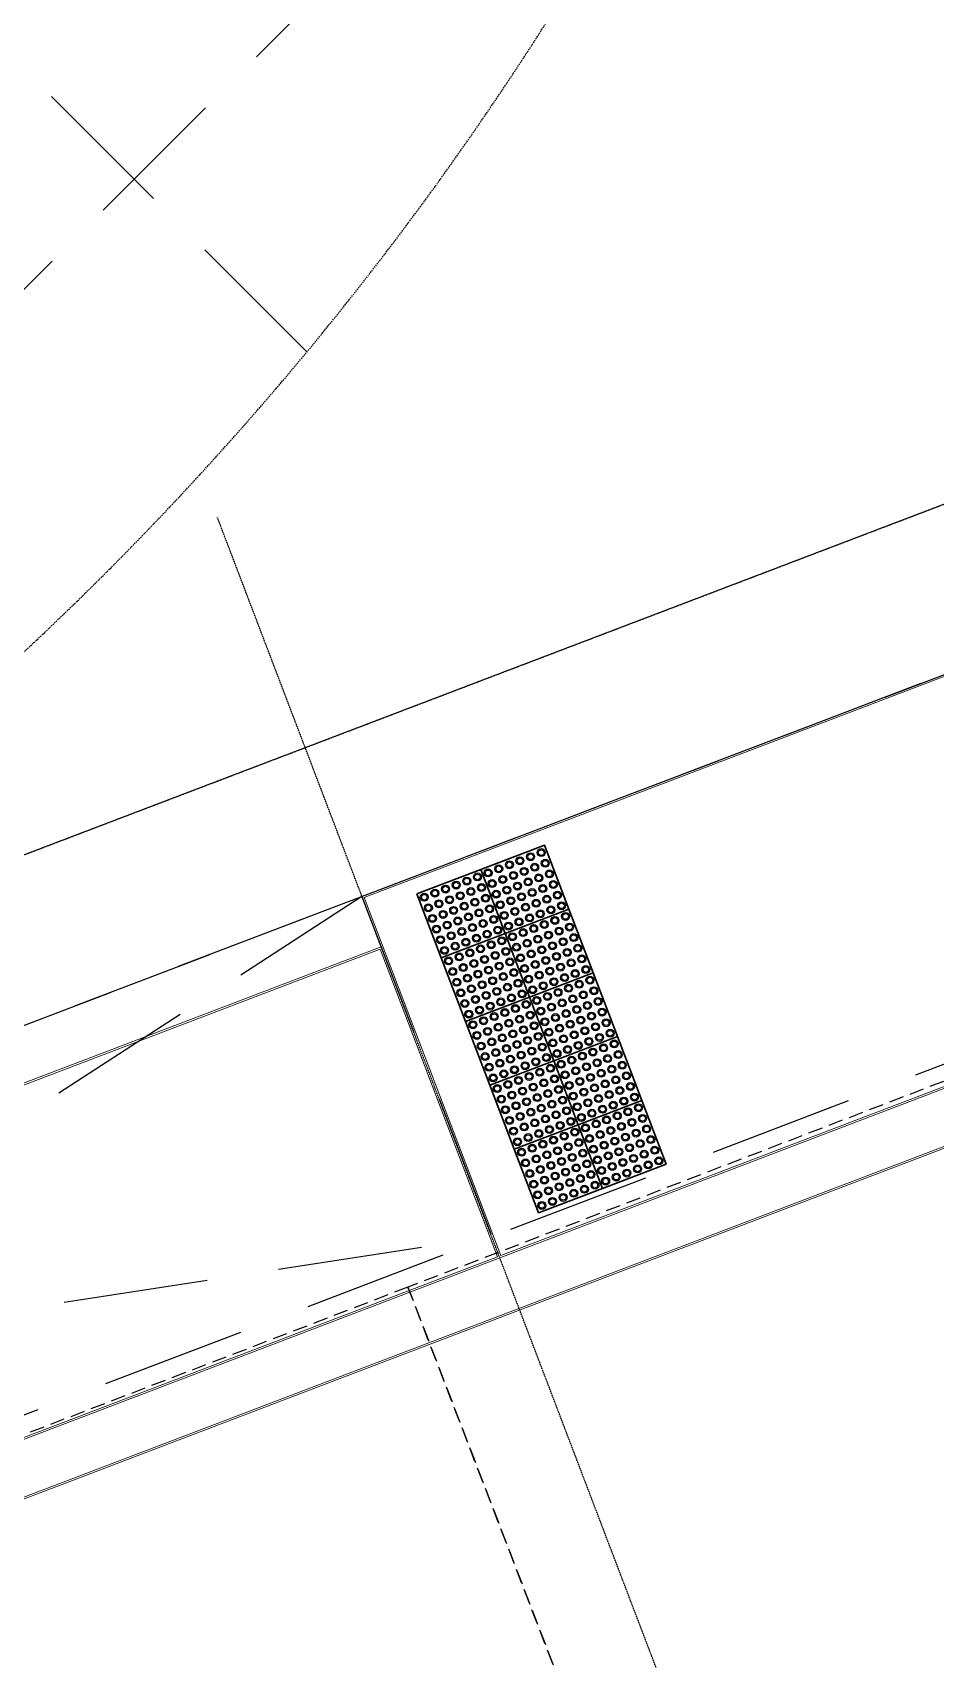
# Model space of a CAD drawing. Header units: millimetres. Extents: x 832728086 to 834530684, y 817551485 to 818349469.
# Drawn here: x 834448753 to 834452721, y 817888439 to 817895590 of the extents above; entities that cross this region are included whole.
import ezdxf

# ---------------------------------------------------------------- set-up
doc = ezdxf.new("R2010")
doc.units = ezdxf.units.MM
doc.header["$LTSCALE"] = 100
doc.linetypes.add('architecture 2$0$HIDDEN', pattern=[9.525, 6.35, -3.175])
doc.linetypes.add('Hidden', pattern=[9.525, 6.35, -3.175])
doc.layers.add('+C-160', color=160, linetype='Hidden')
doc.layers.add('000-Tactile-l', color=8, linetype='Continuous')
doc.layers.add('000-helpline', color=30, linetype='Continuous', lineweight=30, plot=False)
doc.layers.add('architecture 2$0$126-concrete slabs-b', color=3, linetype='Continuous', lineweight=13)
doc.layers.add('architecture 2$0$191-elevation1', color=1, linetype='Continuous', lineweight=13)

# ---------------------------------------------------------------- blocks, each defined once
blk = doc.blocks.new('tactile')
at = {"layer": '000-helpline', "ltscale": 0.015}
for points in [[(834450.7792, 817891.9601), (834451.0595, 817892.067), (834451.1664, 817891.7867), (834450.8861, 817891.6798)], [(834450.4989, 817891.8532), (834450.7792, 817891.9601), (834450.8861, 817891.6798), (834450.6058, 817891.5729)], [(834450.8861, 817891.6798), (834451.1664, 817891.7867), (834451.2733, 817891.5064), (834450.993, 817891.3995)], [(834450.6058, 817891.5729), (834450.8861, 817891.6798), (834450.993, 817891.3995), (834450.7127, 817891.2926)], [(834450.993, 817891.3995), (834451.2733, 817891.5064), (834451.3802, 817891.226), (834451.0999, 817891.1192)], [(834450.7127, 817891.2926), (834450.993, 817891.3995), (834451.0999, 817891.1192), (834450.8195, 817891.0123)], [(834451.0999, 817891.1192), (834451.3802, 817891.226), (834451.487, 817890.9457), (834451.2067, 817890.8388)], [(834450.8195, 817891.0123), (834451.0999, 817891.1192), (834451.2067, 817890.8388), (834450.9264, 817890.732)], [(834451.2067, 817890.8388), (834451.487, 817890.9457), (834451.5939, 817890.6654), (834451.3136, 817890.5585)], [(834450.9264, 817890.732), (834451.2067, 817890.8388), (834451.3136, 817890.5585), (834451.0333, 817890.4516)]]:
    blk.add_lwpolyline(points, close=True, dxfattribs=at)
at = {"layer": '000-Tactile-l', "ltscale": 0.015}
for centre, radius in [((834450.9984, 817892.0169), 0.0175), ((834450.9984, 817892.0169), 0.0125), ((834451.0451, 817892.0347), 0.0175), ((834451.0451, 817892.0347), 0.0125), ((834450.8115, 817891.9457), 0.0175), ((834450.8115, 817891.9457), 0.0125), ((834450.8582, 817891.9635), 0.0175), ((834450.8582, 817891.9635), 0.0125), ((834450.9049, 817891.9813), 0.0175), ((834450.9049, 817891.9813), 0.0125), ((834450.9227, 817891.9346), 0.0175), ((834450.9516, 817891.9991), 0.0175), ((834450.9516, 817891.9991), 0.0125), ((834450.9695, 817891.9524), 0.0175), ((834450.9695, 817891.9524), 0.0125), ((834451.0162, 817891.9702), 0.0175), ((834451.0162, 817891.9702), 0.0125), ((834451.0629, 817891.988), 0.0175), ((834451.0629, 817891.988), 0.0125), ((834451.0807, 817891.9413), 0.0175), ((834451.0807, 817891.9413), 0.0125), ((834450.6246, 817891.8744), 0.0175), ((834450.6246, 817891.8744), 0.0125), ((834450.6713, 817891.8922), 0.0175), ((834450.6713, 817891.8922), 0.0125), ((834450.718, 817891.91), 0.0175), ((834450.718, 817891.91), 0.0125), ((834450.7359, 817891.8633), 0.0175), ((834450.7648, 817891.9278), 0.0175), ((834450.7648, 817891.9278), 0.0125), ((834450.7826, 817891.8811), 0.0175), ((834450.7826, 817891.8811), 0.0125), ((834450.8293, 817891.8989), 0.0175), ((834450.8293, 817891.8989), 0.0125), ((834450.876, 817891.9167), 0.0175), ((834450.876, 817891.9167), 0.0125), ((834450.8938, 817891.87), 0.0175), ((834450.8938, 817891.87), 0.0125), ((834450.9227, 817891.9346), 0.0125), ((834450.9406, 817891.8878), 0.0175), ((834450.9406, 817891.8878), 0.0125), ((834450.9873, 817891.9057), 0.0175), ((834450.9873, 817891.9057), 0.0125), ((834451.034, 817891.9235), 0.0175), ((834451.034, 817891.9235), 0.0125), ((834451.0518, 817891.8767), 0.0175), ((834451.0518, 817891.8767), 0.0125), ((834451.0985, 817891.8946), 0.0175), ((834451.0985, 817891.8946), 0.0125), ((834450.5312, 817891.8388), 0.0175), ((834450.5312, 817891.8388), 0.0125), ((834450.549, 817891.7921), 0.0175), ((834450.5779, 817891.8566), 0.0175), ((834450.5779, 817891.8566), 0.0125), ((834450.5957, 817891.8099), 0.0175), ((834450.5957, 817891.8099), 0.0125), ((834450.6424, 817891.8277), 0.0175), ((834450.6424, 817891.8277), 0.0125), ((834450.6891, 817891.8455), 0.0175), ((834450.6891, 817891.8455), 0.0125), ((834450.707, 817891.7988), 0.0175), ((834450.707, 817891.7988), 0.0125), ((834450.7359, 817891.8633), 0.0125), ((834450.7537, 817891.8166), 0.0175), ((834450.7537, 817891.8166), 0.0125), ((834450.8004, 817891.8344), 0.0175), ((834450.8004, 817891.8344), 0.0125), ((834450.8471, 817891.8522), 0.0175), ((834450.8471, 817891.8522), 0.0125), ((834450.8649, 817891.8055), 0.0175), ((834450.8649, 817891.8055), 0.0125), ((834450.9116, 817891.8233), 0.0175), ((834450.9116, 817891.8233), 0.0125), ((834450.9584, 817891.8411), 0.0175), ((834450.9584, 817891.8411), 0.0125), ((834450.9762, 817891.7944), 0.0175), ((834451.0051, 817891.8589), 0.0175), ((834451.0051, 817891.8589), 0.0125), ((834451.0229, 817891.8122), 0.0175), ((834451.0229, 817891.8122), 0.0125), ((834451.0696, 817891.83), 0.0175), ((834451.0696, 817891.83), 0.0125), ((834451.1163, 817891.8478), 0.0175), ((834451.1163, 817891.8478), 0.0125), ((834451.1341, 817891.8011), 0.0175), ((834451.1341, 817891.8011), 0.0125), ((834450.549, 817891.7921), 0.0125), ((834450.5668, 817891.7453), 0.0175), ((834450.5668, 817891.7453), 0.0125), ((834450.6135, 817891.7632), 0.0175), ((834450.6135, 817891.7632), 0.0125), ((834450.6602, 817891.781), 0.0175), ((834450.6602, 817891.781), 0.0125), ((834450.678, 817891.7342), 0.0175), ((834450.678, 817891.7342), 0.0125), ((834450.7248, 817891.7521), 0.0175), ((834450.7248, 817891.7521), 0.0125), ((834450.7715, 817891.7699), 0.0175), ((834450.7715, 817891.7699), 0.0125), ((834450.7893, 817891.7232), 0.0175), ((834450.8182, 817891.7877), 0.0175), ((834450.8182, 817891.7877), 0.0125), ((834450.836, 817891.741), 0.0175), ((834450.836, 817891.741), 0.0125), ((834450.8827, 817891.7588), 0.0175), ((834450.8827, 817891.7588), 0.0125), ((834450.9295, 817891.7766), 0.0175), ((834450.9295, 817891.7766), 0.0125), ((834450.9473, 817891.7299), 0.0175), ((834450.9473, 817891.7299), 0.0125), ((834450.9762, 817891.7944), 0.0125), ((834450.994, 817891.7477), 0.0175), ((834450.994, 817891.7477), 0.0125), ((834451.0407, 817891.7655), 0.0175), ((834451.0407, 817891.7655), 0.0125), ((834451.0874, 817891.7833), 0.0175), ((834451.0874, 817891.7833), 0.0125), ((834451.1052, 817891.7366), 0.0175), ((834451.1052, 817891.7366), 0.0125), ((834451.152, 817891.7544), 0.0175), ((834451.152, 817891.7544), 0.0125), ((834450.5846, 817891.6986), 0.0175), ((834450.5846, 817891.6986), 0.0125), ((834450.6024, 817891.6519), 0.0175), ((834450.6313, 817891.7164), 0.0175), ((834450.6313, 817891.7164), 0.0125), ((834450.6491, 817891.6697), 0.0175), ((834450.6491, 817891.6697), 0.0125), ((834450.6959, 817891.6875), 0.0175), ((834450.6959, 817891.6875), 0.0125), ((834450.7426, 817891.7053), 0.0175), ((834450.7426, 817891.7053), 0.0125), ((834450.7604, 817891.6586), 0.0175), ((834450.7604, 817891.6586), 0.0125), ((834450.7893, 817891.7232), 0.0125), ((834450.8071, 817891.6764), 0.0175), ((834450.8071, 817891.6764), 0.0125), ((834450.8538, 817891.6942), 0.0175), ((834450.8538, 817891.6942), 0.0125), ((834450.9006, 817891.7121), 0.0175), ((834450.9006, 817891.7121), 0.0125), ((834450.9184, 817891.6653), 0.0175), ((834450.9184, 817891.6653), 0.0125), ((834450.9651, 817891.6832), 0.0175), ((834450.9651, 817891.6832), 0.0125), ((834451.0118, 817891.701), 0.0175), ((834451.0118, 817891.701), 0.0125), ((834451.0296, 817891.6542), 0.0175), ((834451.0296, 817891.6542), 0.0125), ((834451.0585, 817891.7188), 0.0175), ((834451.0585, 817891.7188), 0.0125), ((834451.0763, 817891.6721), 0.0175), ((834451.0763, 817891.6721), 0.0125), ((834451.1231, 817891.6899), 0.0175), ((834451.1231, 817891.6899), 0.0125), ((834451.1698, 817891.7077), 0.0175), ((834451.1698, 817891.7077), 0.0125), ((834451.1876, 817891.661), 0.0175), ((834451.1876, 817891.661), 0.0125), ((834450.6024, 817891.6519), 0.0125), ((834450.6202, 817891.6052), 0.0175), ((834450.6202, 817891.6052), 0.0125), ((834450.667, 817891.623), 0.0175), ((834450.667, 817891.623), 0.0125), ((834450.7137, 817891.6408), 0.0175), ((834450.7137, 817891.6408), 0.0125), ((834450.7315, 817891.5941), 0.0175), ((834450.7315, 817891.5941), 0.0125), ((834450.7782, 817891.6119), 0.0175), ((834450.7782, 817891.6119), 0.0125), ((834450.8249, 817891.6297), 0.0175), ((834450.8249, 817891.6297), 0.0125), ((834450.8427, 817891.583), 0.0175), ((834450.8427, 817891.583), 0.0125), ((834450.8716, 817891.6475), 0.0175), ((834450.8716, 817891.6475), 0.0125), ((834450.8895, 817891.6008), 0.0175), ((834450.8895, 817891.6008), 0.0125), ((834450.9362, 817891.6186), 0.0175), ((834450.9362, 817891.6186), 0.0125), ((834450.9829, 817891.6364), 0.0175), ((834450.9829, 817891.6364), 0.0125), ((834451.0007, 817891.5897), 0.0175), ((834451.0007, 817891.5897), 0.0125), ((834451.0474, 817891.6075), 0.0175), ((834451.0474, 817891.6075), 0.0125), ((834451.0941, 817891.6253), 0.0175), ((834451.0941, 817891.6253), 0.0125), ((834451.112, 817891.5786), 0.0175), ((834451.1409, 817891.6432), 0.0175), ((834451.1409, 817891.6432), 0.0125), ((834451.1587, 817891.5964), 0.0175), ((834451.1587, 817891.5964), 0.0125), ((834451.2054, 817891.6142), 0.0175), ((834451.2054, 817891.6142), 0.0125), ((834450.638, 817891.5585), 0.0175), ((834450.638, 817891.5585), 0.0125), ((834450.6559, 817891.5117), 0.0175), ((834450.6559, 817891.5117), 0.0125), ((834450.6848, 817891.5763), 0.0175), ((834450.6848, 817891.5763), 0.0125), ((834450.7026, 817891.5296), 0.0175), ((834450.7026, 817891.5296), 0.0125), ((834450.7493, 817891.5474), 0.0175), ((834450.7493, 817891.5474), 0.0125), ((834450.796, 817891.5652), 0.0175), ((834450.796, 817891.5652), 0.0125), ((834450.8138, 817891.5185), 0.0175), ((834450.8138, 817891.5185), 0.0125), ((834450.8606, 817891.5363), 0.0175), ((834450.8606, 817891.5363), 0.0125), ((834450.9073, 817891.5541), 0.0175), ((834450.9073, 817891.5541), 0.0125), ((834450.9251, 817891.5074), 0.0175), ((834450.954, 817891.5719), 0.0175), ((834450.954, 817891.5719), 0.0125), ((834450.9718, 817891.5252), 0.0175), ((834450.9718, 817891.5252), 0.0125), ((834451.0185, 817891.543), 0.0175), ((834451.0185, 817891.543), 0.0125), ((834451.0652, 817891.5608), 0.0175), ((834451.0652, 817891.5608), 0.0125), ((834451.0831, 817891.5141), 0.0175), ((834451.0831, 817891.5141), 0.0125), ((834451.112, 817891.5786), 0.0125), ((834451.1298, 817891.5319), 0.0175), ((834451.1298, 817891.5319), 0.0125), ((834451.1765, 817891.5497), 0.0175), ((834451.1765, 817891.5497), 0.0125), ((834451.2232, 817891.5675), 0.0175), ((834451.2232, 817891.5675), 0.0125), ((834451.241, 817891.5208), 0.0175), ((834451.241, 817891.5208), 0.0125), ((834450.6737, 817891.465), 0.0175), ((834450.6737, 817891.465), 0.0125), ((834450.7204, 817891.4828), 0.0175), ((834450.7204, 817891.4828), 0.0125), ((834450.7382, 817891.4361), 0.0175), ((834450.7671, 817891.5006), 0.0175), ((834450.7671, 817891.5006), 0.0125), ((834450.7849, 817891.4539), 0.0175), ((834450.7849, 817891.4539), 0.0125), ((834450.8316, 817891.4717), 0.0175), ((834450.8316, 817891.4717), 0.0125), ((834450.8784, 817891.4896), 0.0175), ((834450.8784, 817891.4896), 0.0125), ((834450.8962, 817891.4428), 0.0175), ((834450.8962, 817891.4428), 0.0125), ((834450.9251, 817891.5074), 0.0125), ((834450.9429, 817891.4606), 0.0175), ((834450.9429, 817891.4606), 0.0125), ((834450.9896, 817891.4785), 0.0175), ((834450.9896, 817891.4785), 0.0125), ((834451.0363, 817891.4963), 0.0175), ((834451.0363, 817891.4963), 0.0125), ((834451.0541, 817891.4496), 0.0175), ((834451.0541, 817891.4496), 0.0125), ((834451.1009, 817891.4674), 0.0175), ((834451.1009, 817891.4674), 0.0125), ((834451.1476, 817891.4852), 0.0175), ((834451.1476, 817891.4852), 0.0125), ((834451.1654, 817891.4385), 0.0175), ((834451.1654, 817891.4385), 0.0125), ((834451.1943, 817891.503), 0.0175), ((834451.1943, 817891.503), 0.0125), ((834451.2121, 817891.4563), 0.0175), ((834451.2121, 817891.4563), 0.0125), ((834451.2588, 817891.4741), 0.0175), ((834451.2588, 817891.4741), 0.0125), ((834450.6915, 817891.4183), 0.0175), ((834450.6915, 817891.4183), 0.0125), ((834450.7093, 817891.3716), 0.0175), ((834450.7093, 817891.3716), 0.0125), ((834450.7382, 817891.4361), 0.0125), ((834450.756, 817891.3894), 0.0175), ((834450.756, 817891.3894), 0.0125), ((834450.8027, 817891.4072), 0.0175), ((834450.8027, 817891.4072), 0.0125), ((834450.8495, 817891.425), 0.0175), ((834450.8495, 817891.425), 0.0125), ((834450.8673, 817891.3783), 0.0175), ((834450.8673, 817891.3783), 0.0125), ((834450.914, 817891.3961), 0.0175), ((834450.914, 817891.3961), 0.0125), ((834450.9607, 817891.4139), 0.0175), ((834450.9607, 817891.4139), 0.0125), ((834450.9785, 817891.3672), 0.0175), ((834450.9785, 817891.3672), 0.0125), ((834451.0074, 817891.4317), 0.0175), ((834451.0074, 817891.4317), 0.0125), ((834451.0252, 817891.385), 0.0175), ((834451.0252, 817891.385), 0.0125), ((834451.072, 817891.4028), 0.0175), ((834451.072, 817891.4028), 0.0125), ((834451.1187, 817891.4206), 0.0175), ((834451.1187, 817891.4206), 0.0125), ((834451.1365, 817891.3739), 0.0175), ((834451.1365, 817891.3739), 0.0125), ((834451.1832, 817891.3917), 0.0175), ((834451.1832, 817891.3917), 0.0125), ((834451.2299, 817891.4096), 0.0175), ((834451.2299, 817891.4096), 0.0125), ((834451.2477, 817891.3628), 0.0175), ((834451.2767, 817891.4274), 0.0175), ((834451.2767, 817891.4274), 0.0125), ((834451.2945, 817891.3806), 0.0175), ((834451.2945, 817891.3806), 0.0125), ((834450.7271, 817891.3249), 0.0175), ((834450.7271, 817891.3249), 0.0125), ((834450.7738, 817891.3427), 0.0175), ((834450.7738, 817891.3427), 0.0125), ((834450.7916, 817891.296), 0.0175), ((834450.7916, 817891.296), 0.0125), ((834450.8206, 817891.3605), 0.0175), ((834450.8206, 817891.3605), 0.0125), ((834450.8384, 817891.3138), 0.0175), ((834450.8384, 817891.3138), 0.0125), ((834450.8851, 817891.3316), 0.0175), ((834450.8851, 817891.3316), 0.0125), ((834450.9318, 817891.3494), 0.0175), ((834450.9318, 817891.3494), 0.0125), ((834450.9496, 817891.3027), 0.0175), ((834450.9496, 817891.3027), 0.0125), ((834450.9963, 817891.3205), 0.0175), ((834450.9963, 817891.3205), 0.0125), ((834451.0431, 817891.3383), 0.0175), ((834451.0431, 817891.3383), 0.0125), ((834451.0609, 817891.2916), 0.0175), ((834451.0898, 817891.3561), 0.0175), ((834451.0898, 817891.3561), 0.0125), ((834451.1076, 817891.3094), 0.0175), ((834451.1076, 817891.3094), 0.0125), ((834451.1543, 817891.3272), 0.0175), ((834451.1543, 817891.3272), 0.0125), ((834451.201, 817891.345), 0.0175), ((834451.201, 817891.345), 0.0125), ((834451.2188, 817891.2983), 0.0175), ((834451.2188, 817891.2983), 0.0125), ((834451.2477, 817891.3628), 0.0125), ((834451.2656, 817891.3161), 0.0175), ((834451.2656, 817891.3161), 0.0125), ((834451.3123, 817891.3339), 0.0175), ((834451.3123, 817891.3339), 0.0125), ((834450.7449, 817891.2781), 0.0175), ((834450.7449, 817891.2781), 0.0125), ((834450.7627, 817891.2314), 0.0175), ((834450.7627, 817891.2314), 0.0125), ((834450.8095, 817891.2492), 0.0175), ((834450.8095, 817891.2492), 0.0125), ((834450.8562, 817891.2671), 0.0175), ((834450.8562, 817891.2671), 0.0125), ((834450.874, 817891.2203), 0.0175), ((834450.9029, 817891.2849), 0.0175), ((834450.9029, 817891.2849), 0.0125), ((834450.9207, 817891.2381), 0.0175), ((834450.9207, 817891.2381), 0.0125), ((834450.9674, 817891.256), 0.0175), ((834450.9674, 817891.256), 0.0125), ((834451.0141, 817891.2738), 0.0175), ((834451.0141, 817891.2738), 0.0125), ((834451.032, 817891.2271), 0.0175), ((834451.032, 817891.2271), 0.0125), ((834451.0609, 817891.2916), 0.0125), ((834451.0787, 817891.2449), 0.0175), ((834451.0787, 817891.2449), 0.0125), ((834451.1254, 817891.2627), 0.0175), ((834451.1254, 817891.2627), 0.0125), ((834451.1721, 817891.2805), 0.0175), ((834451.1721, 817891.2805), 0.0125), ((834451.1899, 817891.2338), 0.0175), ((834451.1899, 817891.2338), 0.0125), ((834451.2367, 817891.2516), 0.0175), ((834451.2367, 817891.2516), 0.0125), ((834451.2834, 817891.2694), 0.0175), ((834451.2834, 817891.2694), 0.0125), ((834451.3012, 817891.2227), 0.0175), ((834451.3301, 817891.2872), 0.0175), ((834451.3301, 817891.2872), 0.0125), ((834451.3479, 817891.2405), 0.0175), ((834451.3479, 817891.2405), 0.0125), ((834450.7806, 817891.1847), 0.0175), ((834450.7806, 817891.1847), 0.0125), ((834450.8273, 817891.2025), 0.0175), ((834450.8273, 817891.2025), 0.0125), ((834450.8451, 817891.1558), 0.0175), ((834450.8451, 817891.1558), 0.0125), ((834450.874, 817891.2203), 0.0125), ((834450.8918, 817891.1736), 0.0175), ((834450.8918, 817891.1736), 0.0125), ((834450.9385, 817891.1914), 0.0175), ((834450.9385, 817891.1914), 0.0125), ((834450.9852, 817891.2092), 0.0175), ((834450.9852, 817891.2092), 0.0125), ((834451.0031, 817891.1625), 0.0175), ((834451.0031, 817891.1625), 0.0125), ((834451.0498, 817891.1803), 0.0175), ((834451.0498, 817891.1803), 0.0125), ((834451.0965, 817891.1981), 0.0175), ((834451.0965, 817891.1981), 0.0125), ((834451.1143, 817891.1514), 0.0175), ((834451.1432, 817891.216), 0.0175), ((834451.1432, 817891.216), 0.0125), ((834451.161, 817891.1692), 0.0175), ((834451.161, 817891.1692), 0.0125), ((834451.2077, 817891.1871), 0.0175), ((834451.2077, 817891.1871), 0.0125), ((834451.2545, 817891.2049), 0.0175), ((834451.2545, 817891.2049), 0.0125), ((834451.2723, 817891.1581), 0.0175), ((834451.2723, 817891.1581), 0.0125), ((834451.3012, 817891.2227), 0.0125), ((834451.319, 817891.176), 0.0175), ((834451.319, 817891.176), 0.0125), ((834451.3657, 817891.1938), 0.0175), ((834451.3657, 817891.1938), 0.0125), ((834450.7984, 817891.138), 0.0175), ((834450.7984, 817891.138), 0.0125), ((834450.8162, 817891.0913), 0.0175), ((834450.8162, 817891.0913), 0.0125), ((834450.8629, 817891.1091), 0.0175), ((834450.8629, 817891.1091), 0.0125), ((834450.9096, 817891.1269), 0.0175), ((834450.9096, 817891.1269), 0.0125), ((834450.9274, 817891.0802), 0.0175), ((834450.9563, 817891.1447), 0.0175), ((834450.9563, 817891.1447), 0.0125), ((834450.9741, 817891.098), 0.0175), ((834450.9741, 817891.098), 0.0125), ((834451.0209, 817891.1158), 0.0175), ((834451.0209, 817891.1158), 0.0125), ((834451.0676, 817891.1336), 0.0175), ((834451.0676, 817891.1336), 0.0125), ((834451.0854, 817891.0869), 0.0175), ((834451.0854, 817891.0869), 0.0125), ((834451.1143, 817891.1514), 0.0125), ((834451.1321, 817891.1047), 0.0175), ((834451.1321, 817891.1047), 0.0125), ((834451.1788, 817891.1225), 0.0175), ((834451.1788, 817891.1225), 0.0125), ((834451.1967, 817891.0758), 0.0175), ((834451.2256, 817891.1403), 0.0175), ((834451.2256, 817891.1403), 0.0125), ((834451.2434, 817891.0936), 0.0175), ((834451.2434, 817891.0936), 0.0125), ((834451.2901, 817891.1114), 0.0175), ((834451.2901, 817891.1114), 0.0125), ((834451.3368, 817891.1292), 0.0175), ((834451.3368, 817891.1292), 0.0125), ((834451.3546, 817891.0825), 0.0175), ((834451.3546, 817891.0825), 0.0125), ((834451.3835, 817891.1471), 0.0175), ((834451.3835, 817891.1471), 0.0125), ((834451.4013, 817891.1003), 0.0175), ((834451.4013, 817891.1003), 0.0125), ((834450.834, 817891.0445), 0.0175), ((834450.834, 817891.0445), 0.0125), ((834450.8807, 817891.0624), 0.0175), ((834450.8807, 817891.0624), 0.0125), ((834450.8985, 817891.0156), 0.0175), ((834450.8985, 817891.0156), 0.0125), ((834450.9274, 817891.0802), 0.0125), ((834450.9452, 817891.0335), 0.0175), ((834450.9452, 817891.0335), 0.0125), ((834450.992, 817891.0513), 0.0175), ((834450.992, 817891.0513), 0.0125), ((834451.0098, 817891.0045), 0.0175), ((834451.0387, 817891.0691), 0.0175), ((834451.0387, 817891.0691), 0.0125), ((834451.0565, 817891.0224), 0.0175), ((834451.0565, 817891.0224), 0.0125), ((834451.1032, 817891.0402), 0.0175), ((834451.1032, 817891.0402), 0.0125), ((834451.1499, 817891.058), 0.0175), ((834451.1499, 817891.058), 0.0125), ((834451.1677, 817891.0113), 0.0175), ((834451.1677, 817891.0113), 0.0125), ((834451.1967, 817891.0758), 0.0125), ((834451.2145, 817891.0291), 0.0175), ((834451.2145, 817891.0291), 0.0125), ((834451.2612, 817891.0469), 0.0175), ((834451.2612, 817891.0469), 0.0125), ((834451.3079, 817891.0647), 0.0175), ((834451.3079, 817891.0647), 0.0125), ((834451.3257, 817891.018), 0.0175), ((834451.3257, 817891.018), 0.0125), ((834451.3724, 817891.0358), 0.0175), ((834451.3724, 817891.0358), 0.0125), ((834451.4192, 817891.0536), 0.0175), ((834451.4192, 817891.0536), 0.0125), ((834451.437, 817891.0069), 0.0175), ((834450.8518, 817890.9978), 0.0175), ((834450.8518, 817890.9978), 0.0125), ((834450.8696, 817890.9511), 0.0175), ((834450.8696, 817890.9511), 0.0125), ((834450.9163, 817890.9689), 0.0175), ((834450.9163, 817890.9689), 0.0125), ((834450.9631, 817890.9867), 0.0175), ((834450.9631, 817890.9867), 0.0125), ((834450.9809, 817890.94), 0.0175), ((834450.9809, 817890.94), 0.0125), ((834451.0098, 817891.0045), 0.0125), ((834451.0276, 817890.9578), 0.0175), ((834451.0276, 817890.9578), 0.0125), ((834451.0743, 817890.9756), 0.0175), ((834451.0743, 817890.9756), 0.0125), ((834451.121, 817890.9935), 0.0175), ((834451.121, 817890.9935), 0.0125), ((834451.1388, 817890.9467), 0.0175), ((834451.1388, 817890.9467), 0.0125), ((834451.1856, 817890.9645), 0.0175), ((834451.1856, 817890.9645), 0.0125), ((834451.2323, 817890.9824), 0.0175), ((834451.2323, 817890.9824), 0.0125), ((834451.2501, 817890.9356), 0.0175), ((834451.279, 817891.0002), 0.0175), ((834451.279, 817891.0002), 0.0125), ((834451.2968, 817890.9535), 0.0175), ((834451.2968, 817890.9535), 0.0125), ((834451.3435, 817890.9713), 0.0175), ((834451.3435, 817890.9713), 0.0125), ((834451.3902, 817890.9891), 0.0175), ((834451.3902, 817890.9891), 0.0125), ((834451.4081, 817890.9424), 0.0175), ((834451.4081, 817890.9424), 0.0125), ((834451.437, 817891.0069), 0.0125), ((834451.4548, 817890.9602), 0.0175), ((834451.4548, 817890.9602), 0.0125), ((834450.8874, 817890.9044), 0.0175), ((834450.8874, 817890.9044), 0.0125), ((834450.9341, 817890.9222), 0.0175), ((834450.9341, 817890.9222), 0.0125), ((834450.952, 817890.8755), 0.0175), ((834450.952, 817890.8755), 0.0125), ((834450.9987, 817890.8933), 0.0175), ((834450.9987, 817890.8933), 0.0125), ((834451.0454, 817890.9111), 0.0175), ((834451.0454, 817890.9111), 0.0125), ((834451.0632, 817890.8644), 0.0175), ((834451.0921, 817890.9289), 0.0175), ((834451.0921, 817890.9289), 0.0125), ((834451.1099, 817890.8822), 0.0175), ((834451.1099, 817890.8822), 0.0125), ((834451.1567, 817890.9), 0.0175), ((834451.1567, 817890.9), 0.0125), ((834451.2034, 817890.9178), 0.0175), ((834451.2034, 817890.9178), 0.0125), ((834451.2212, 817890.8711), 0.0175), ((834451.2212, 817890.8711), 0.0125), ((834451.2501, 817890.9356), 0.0125), ((834451.2679, 817890.8889), 0.0175), ((834451.2679, 817890.8889), 0.0125), ((834451.3146, 817890.9067), 0.0175), ((834451.3146, 817890.9067), 0.0125), ((834451.3613, 817890.9245), 0.0175), ((834451.3613, 817890.9245), 0.0125), ((834451.3792, 817890.8778), 0.0175), ((834451.3792, 817890.8778), 0.0125), ((834451.4259, 817890.8956), 0.0175), ((834451.4259, 817890.8956), 0.0125), ((834451.4726, 817890.9135), 0.0175), ((834451.4726, 817890.9135), 0.0125), ((834451.4904, 817890.8667), 0.0175), ((834451.4904, 817890.8667), 0.0125), ((834450.9052, 817890.8577), 0.0175), ((834450.9052, 817890.8577), 0.0125), ((834450.9231, 817890.811), 0.0175), ((834450.9231, 817890.811), 0.0125), ((834450.9698, 817890.8288), 0.0175), ((834450.9698, 817890.8288), 0.0125), ((834451.0165, 817890.8466), 0.0175), ((834451.0165, 817890.8466), 0.0125), ((834451.0343, 817890.7999), 0.0175), ((834451.0343, 817890.7999), 0.0125), ((834451.0632, 817890.8644), 0.0125), ((834451.081, 817890.8177), 0.0175), ((834451.081, 817890.8177), 0.0125), ((834451.1277, 817890.8355), 0.0175), ((834451.1277, 817890.8355), 0.0125), ((834451.1745, 817890.8533), 0.0175), ((834451.1745, 817890.8533), 0.0125), ((834451.1923, 817890.8066), 0.0175), ((834451.1923, 817890.8066), 0.0125), ((834451.239, 817890.8244), 0.0175), ((834451.239, 817890.8244), 0.0125), ((834451.2857, 817890.8422), 0.0175), ((834451.2857, 817890.8422), 0.0125), ((834451.3035, 817890.7955), 0.0175), ((834451.3035, 817890.7955), 0.0125), ((834451.3324, 817890.86), 0.0175), ((834451.3324, 817890.86), 0.0125), ((834451.3502, 817890.8133), 0.0175), ((834451.3502, 817890.8133), 0.0125), ((834451.397, 817890.8311), 0.0175), ((834451.397, 817890.8311), 0.0125), ((834451.4437, 817890.8489), 0.0175), ((834451.4437, 817890.8489), 0.0125), ((834451.4615, 817890.8022), 0.0175), ((834451.4615, 817890.8022), 0.0125), ((834451.5082, 817890.82), 0.0175), ((834451.5082, 817890.82), 0.0125), ((834450.9409, 817890.7642), 0.0175), ((834450.9409, 817890.7642), 0.0125), ((834450.9876, 817890.782), 0.0175), ((834450.9876, 817890.782), 0.0125), ((834451.0054, 817890.7353), 0.0175), ((834451.0054, 817890.7353), 0.0125), ((834451.0521, 817890.7531), 0.0175), ((834451.0521, 817890.7531), 0.0125), ((834451.0988, 817890.771), 0.0175), ((834451.0988, 817890.771), 0.0125), ((834451.1167, 817890.7242), 0.0175), ((834451.1167, 817890.7242), 0.0125), ((834451.1456, 817890.7888), 0.0175), ((834451.1456, 817890.7888), 0.0125), ((834451.1634, 817890.742), 0.0175), ((834451.1634, 817890.742), 0.0125), ((834451.2101, 817890.7599), 0.0175), ((834451.2101, 817890.7599), 0.0125), ((834451.2568, 817890.7777), 0.0175), ((834451.2568, 817890.7777), 0.0125), ((834451.2746, 817890.731), 0.0175), ((834451.2746, 817890.731), 0.0125), ((834451.3213, 817890.7488), 0.0175), ((834451.3213, 817890.7488), 0.0125), ((834451.3681, 817890.7666), 0.0175), ((834451.3681, 817890.7666), 0.0125), ((834451.3859, 817890.7199), 0.0175), ((834451.4148, 817890.7844), 0.0175), ((834451.4148, 817890.7844), 0.0125), ((834451.4326, 817890.7377), 0.0175), ((834451.4326, 817890.7377), 0.0125), ((834451.4793, 817890.7555), 0.0175), ((834451.4793, 817890.7555), 0.0125), ((834451.526, 817890.7733), 0.0175), ((834451.526, 817890.7733), 0.0125), ((834451.5438, 817890.7266), 0.0175), ((834451.5438, 817890.7266), 0.0125), ((834450.9587, 817890.7175), 0.0175), ((834450.9587, 817890.7175), 0.0125), ((834450.9765, 817890.6708), 0.0175), ((834450.9765, 817890.6708), 0.0125), ((834451.0232, 817890.6886), 0.0175), ((834451.0232, 817890.6886), 0.0125), ((834451.0699, 817890.7064), 0.0175), ((834451.0699, 817890.7064), 0.0125), ((834451.0877, 817890.6597), 0.0175), ((834451.0877, 817890.6597), 0.0125), ((834451.1345, 817890.6775), 0.0175), ((834451.1345, 817890.6775), 0.0125), ((834451.1812, 817890.6953), 0.0175), ((834451.1812, 817890.6953), 0.0125), ((834451.199, 817890.6486), 0.0175), ((834451.2279, 817890.7131), 0.0175), ((834451.2279, 817890.7131), 0.0125), ((834451.2457, 817890.6664), 0.0175), ((834451.2457, 817890.6664), 0.0125), ((834451.2924, 817890.6842), 0.0175), ((834451.2924, 817890.6842), 0.0125), ((834451.3392, 817890.702), 0.0175), ((834451.3392, 817890.702), 0.0125), ((834451.357, 817890.6553), 0.0175), ((834451.357, 817890.6553), 0.0125), ((834451.3859, 817890.7199), 0.0125), ((834451.4037, 817890.6731), 0.0175), ((834451.4037, 817890.6731), 0.0125), ((834451.4504, 817890.691), 0.0175), ((834451.4504, 817890.691), 0.0125), ((834451.4971, 817890.7088), 0.0175), ((834451.4971, 817890.7088), 0.0125), ((834451.5149, 817890.662), 0.0175), ((834451.5149, 817890.662), 0.0125), ((834451.5617, 817890.6799), 0.0175), ((834451.5617, 817890.6799), 0.0125), ((834450.9943, 817890.6241), 0.0175), ((834450.9943, 817890.6241), 0.0125), ((834451.0121, 817890.5774), 0.0175), ((834451.041, 817890.6419), 0.0175), ((834451.041, 817890.6419), 0.0125), ((834451.0588, 817890.5952), 0.0175), ((834451.0588, 817890.5952), 0.0125), ((834451.1056, 817890.613), 0.0175), ((834451.1056, 817890.613), 0.0125), ((834451.1523, 817890.6308), 0.0175), ((834451.1523, 817890.6308), 0.0125), ((834451.1701, 817890.5841), 0.0175), ((834451.1701, 817890.5841), 0.0125), ((834451.199, 817890.6486), 0.0125), ((834451.2168, 817890.6019), 0.0175), ((834451.2168, 817890.6019), 0.0125), ((834451.2635, 817890.6197), 0.0175), ((834451.2635, 817890.6197), 0.0125), ((834451.3102, 817890.6375), 0.0175), ((834451.3102, 817890.6375), 0.0125), ((834451.3281, 817890.5908), 0.0175), ((834451.3281, 817890.5908), 0.0125), ((834451.3748, 817890.6086), 0.0175), ((834451.3748, 817890.6086), 0.0125), ((834451.4215, 817890.6264), 0.0175), ((834451.4215, 817890.6264), 0.0125), ((834451.4682, 817890.6442), 0.0175), ((834451.4682, 817890.6442), 0.0125), ((834451.0121, 817890.5774), 0.0125), ((834451.0299, 817890.5306), 0.0175), ((834451.0299, 817890.5306), 0.0125), ((834451.0767, 817890.5484), 0.0175), ((834451.0767, 817890.5484), 0.0125), ((834451.1234, 817890.5663), 0.0175), ((834451.1234, 817890.5663), 0.0125), ((834451.1412, 817890.5195), 0.0175), ((834451.1412, 817890.5195), 0.0125), ((834451.1879, 817890.5374), 0.0175), ((834451.1879, 817890.5374), 0.0125), ((834451.2346, 817890.5552), 0.0175), ((834451.2346, 817890.5552), 0.0125), ((834451.2813, 817890.573), 0.0175), ((834451.2813, 817890.573), 0.0125), ((834451.0477, 817890.4839), 0.0175), ((834451.0477, 817890.4839), 0.0125), ((834451.0945, 817890.5017), 0.0175), ((834451.0945, 817890.5017), 0.0125)]:
    blk.add_circle(centre, radius, dxfattribs=at)
blk = doc.blocks.new('architecture 2$0$A$C364D581F')
at = {"color": 1, "linetype": 'architecture 2$0$HIDDEN', "ltscale": 0.0001, "elevation": 4.1749}
for points in [[(834452.6449, 817884.2414), (834463.6222, 817888.46), (834461.3802, 817894.2941), (834450.4029, 817890.0755)], [(834435.8616, 817877.7916), (834452.6449, 817884.2414), (834450.4029, 817890.0755), (834433.6196, 817883.6256)]]:
    blk.add_lwpolyline(points, close=True, dxfattribs=at)
blk = doc.blocks.new('architecture 2$0$A$C77E518AF')
at = {"layer": 'architecture 2$0$126-concrete slabs-b'}
for points in [[(834450.2105, 817891.7887), (834453.6724, 817893.1087), (834454.2727, 817891.5342), (834450.8108, 817890.2143)], [(834447.3348, 817888.889), (834450.7967, 817890.2089), (834450.2812, 817891.5611), (834446.8193, 817890.2411)], [(834454.5851, 817891.3827), (834447.4249, 817888.6527), (834448.4036, 817886.0859), (834455.5637, 817888.8158)]]:
    blk.add_lwpolyline(points, close=True, dxfattribs=at)
at = {"layer": 'architecture 2$0$191-elevation1'}
for points in [[(834503.8422, 817910.4259), (834496.0121, 817907.4405), (834495.4064, 817909.0289), (834453.6767, 817893.1184), (834454.2823, 817891.5299), (834447.3305, 817888.8793), (834447.4153, 817888.657), (834454.5894, 817891.3923), (834453.9838, 817892.9808), (834495.2689, 817908.7218), (834495.8745, 817907.1334), (834503.927, 817910.2036)], [(834433.3198, 817885.1021), (834450.2856, 817891.5707), (834450.2008, 817891.7931), (834433.235, 817885.3244)]]:
    blk.add_lwpolyline(points, close=True, dxfattribs=at)
blk = doc.blocks.new('A$C062A3D83')
at = {"layer": '+C-160', "ltscale": 0.001}
blk.add_line((108682.5, -119651.3), (202901.4, -83727.8), dxfattribs=at)
at = {"layer": '+C-160'}
for p, q in [((109586, -120056), (204216, -83975.8)), ((126625.4, -111073.5), (122350.2, -106798.2)), ((121015.6, -115164.7), (128855, -107325.4)), ((123391.5, -114792.2), (130343.4, -112141.7)), ((126867.5, -113467), (123676.5, -115539.8)), ((126867.5, -113467), (127437.5, -114962)), ((123961.6, -116287.3), (130913.4, -113636.7)), ((123676.5, -115539.8), (127437.5, -114962))]:
    blk.add_line(p, q, dxfattribs=at)
at = {"layer": '+C-160', "ltscale": 0.0001}
blk.add_line((130324.8, -122534.7), (126232.3, -111801), dxfattribs=at)
at = {"layer": '+C-160', "ltscale": 0.01}
blk.add_arc((115767.9, -102077.7), 14100, 290.39403, 3.9987, dxfattribs=at)
at = {"layer": '+C-160', "xscale": 1000, "yscale": 1000}
for name in ['architecture 2$0$A$C77E518AF', 'architecture 2$0$A$C364D581F']:
    blk.add_blockref(name, (-834323333.3, -818005260), dxfattribs=at)

msp = doc.modelspace()

# ---------------------------------------------------------------- block references
at = {"layer": '+C-160', "ltscale": 5}
msp.add_blockref('A$C062A3D83', (834323333.3128, 818005260.0327), dxfattribs=at)
at = {"layer": '000-Tactile-l', "xscale": 1000, "yscale": 1000, "zscale": 1000}
msp.add_blockref('tactile', (-56.4905, -49.2817, -0.0703), dxfattribs=at)

doc.saveas('drawing.dxf')
